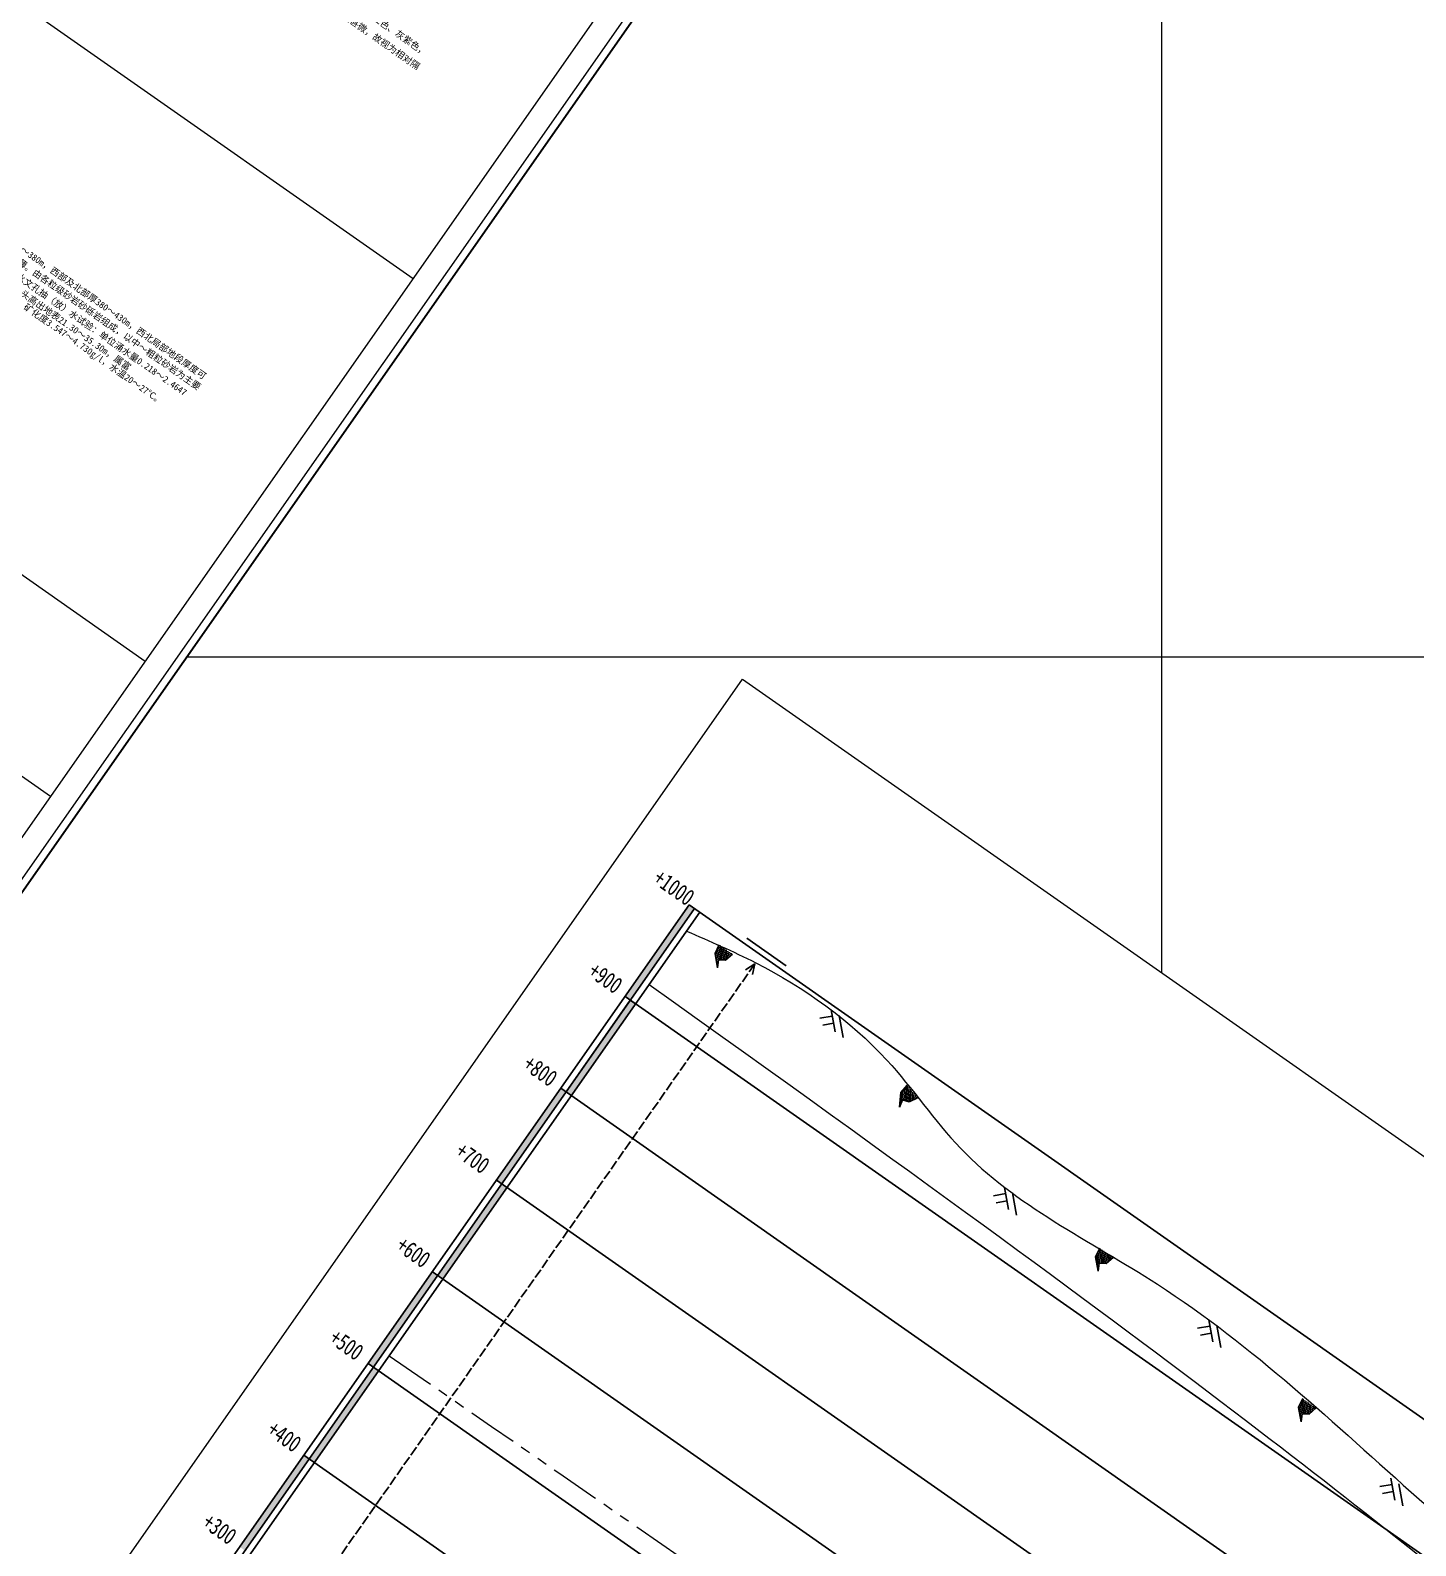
# Model space of a CAD drawing. Header units: inches. Extents: x 36473197 to 36486087, y 3899343 to 3911260.
# Drawn here: x 36474295 to 36475158, y 3905447 to 3906390 of the extents above; entities that cross this region are included whole.
import ezdxf

# ---------------------------------------------------------------- set-up
doc = ezdxf.new("R2010")
doc.units = ezdxf.units.IN
doc.header["$MEASUREMENT"] = 0
doc.linetypes.add('ACAD_ISO02W100', pattern=[15, 12, -3])
doc.linetypes.add('PHANTOM2', pattern=[1.25, 0.625, -0.125, 0.125, -0.125, 0.125, -0.125])
doc.layers.get('0').update_dxf_attribs({"lineweight": 0})
for name, color, linetype, lineweight in [('图例区', 7, 'Continuous', 0), ('图形修饰', 7, 'Continuous', 0), ('经纬网', 7, 'Continuous', 0), ('综合柱状', 7, 'Continuous', 0)]:
    doc.layers.add(name, color=color, linetype=linetype, lineweight=lineweight)
doc.styles.add('HZ', font='simfang.ttf', dxfattribs={"width": 0.7})
doc.styles.add('宋体', font='SIMSUN.TTC')
doc.linetypes.add('ZIGZAG', pattern='A,0.00254,-5.08,[131,ltypeshp.shx,S=5.08,R=0,X=-5.08,Y=0],-10.16,[131,ltypeshp.shx,S=5.08,R=180,X=5.08,Y=0],-5.08', length=20.32254)

msp = doc.modelspace()

# ---------------------------------------------------------------- hatches: boundary and pattern name
for points in [[(36474705.85, 3905845.69), (36474709.11, 3905843.41), (36474669.1, 3905786.28), (36474665.85, 3905788.56)], [(36474705.85, 3905845.69), (36474709.11, 3905843.41), (36474669.1, 3905786.28), (36474665.85, 3905788.56)], [(36474705.85, 3905845.69), (36474709.11, 3905843.41), (36474669.1, 3905786.28), (36474665.85, 3905788.56)], [(36474705.85, 3905845.69), (36474709.11, 3905843.41), (36474669.1, 3905786.28), (36474665.85, 3905788.56)], [(36474705.85, 3905845.69), (36474709.11, 3905843.41), (36474669.1, 3905786.28), (36474665.85, 3905788.56)], [(36474669.1, 3905786.28), (36474672.36, 3905784), (36474632.36, 3905726.88), (36474629.11, 3905729.16)], [(36474669.1, 3905786.28), (36474672.36, 3905784), (36474632.36, 3905726.88), (36474629.11, 3905729.16)], [(36474669.1, 3905786.28), (36474672.36, 3905784), (36474632.36, 3905726.88), (36474629.11, 3905729.16)], [(36474669.1, 3905786.28), (36474672.36, 3905784), (36474632.36, 3905726.88), (36474629.11, 3905729.16)], [(36474669.1, 3905786.28), (36474672.36, 3905784), (36474632.36, 3905726.88), (36474629.11, 3905729.16)], [(36474625.84, 3905731.43), (36474629.1, 3905729.15), (36474589.1, 3905672.02), (36474585.84, 3905674.3)], [(36474589.1, 3905672.02), (36474592.36, 3905669.74), (36474552.36, 3905612.62), (36474549.1, 3905614.9)], [(36474545.83, 3905617.18), (36474549.09, 3905614.89), (36474509.09, 3905557.76), (36474505.83, 3905560.05)], [(36474509.09, 3905557.76), (36474512.35, 3905555.48), (36474472.35, 3905498.36), (36474469.09, 3905500.64)], [(36474465.83, 3905502.92), (36474469.09, 3905500.64), (36474429.08, 3905443.51), (36474425.82, 3905445.79)]]:
    msp.add_hatch(color=7).paths.add_polyline_path(points)
at = {"linetype": 'Continuous'}
h = msp.add_hatch(dxfattribs=at)
h.set_pattern_fill('ANSI31', color=256, scale=6.974288, angle=-35.00092, style=0)
h.set_pattern_definition([(99.99908, (36474086.4241, 3904050.03186), (0.8585441, 0.15137024), [])])
h.paths.add_polyline_path([(36474724.49, 3905820.84), (36474732.81, 3905815.01), (36474728.48, 3905811.19), (36474724.07, 3905811.39), (36474723.49, 3905806.43), (36474721.91, 3905815.38)])
h = msp.add_hatch(dxfattribs=at)
h.set_pattern_fill('ANSI31', color=256, scale=6.974288, angle=-50.20941, style=0)
h.set_pattern_definition([(84.79059, (36473761.3179, 3904191.915), (0.86818514, -0.0791548), [])])
h.paths.add_polyline_path([(36474841.58, 3905733.32), (36474848.07, 3905725.52), (36474842.89, 3905722.97), (36474838.69, 3905724.31), (36474836.83, 3905719.68), (36474837.65, 3905728.73)])
h = msp.add_hatch(dxfattribs=at)
h.set_pattern_fill('ANSI31', color=256, scale=6.974288, angle=-35.00092, style=0)
h.set_pattern_definition([(99.99908, (36474323.42194, 3903861.0529), (0.8585441, 0.15137024), [])])
h.paths.add_polyline_path([(36474961.49, 3905631.86), (36474969.8, 3905626.04), (36474965.47, 3905622.21), (36474961.07, 3905622.41), (36474960.49, 3905617.45), (36474958.9, 3905626.4)])
h = msp.add_hatch(dxfattribs=at)
h.set_pattern_fill('ANSI31', color=256, scale=6.974288, angle=-35.00092, style=0)
h.set_pattern_definition([(99.99908, (36474449.9524, 3903767.3125), (0.8585441, 0.15137024), [])])
h.paths.add_polyline_path([(36475088.02, 3905538.12), (36475096.33, 3905532.3), (36475092, 3905528.47), (36475087.6, 3905528.67), (36475087.02, 3905523.71), (36475085.43, 3905532.66)])

# ---------------------------------------------------------------- linework, layer by layer
at = {"color": 7, "lineweight": -3}
for p, q in [((36474705.85, 3905845.69, 9999), (36474305.81, 3905274.4, 9999)), ((36474709.11, 3905843.41, 9999), (36474309.07, 3905272.12, 9999)), ((36474712.37, 3905841.13, 9999), (36474312.33, 3905269.84, 9999))]:
    msp.add_line(p, q, dxfattribs=at)
at = {"color": 250, "lineweight": -3}
for p, q in [((36474705.85, 3905845.69, 9999), (36476556.39, 3904549.89, 9999)), ((36474705.85, 3905845.69, 9999), (36476556.39, 3904549.89, 9999)), ((36474705.85, 3905845.69, 9999), (36476220.26, 3904785.26, 9999)), ((36474665.85, 3905788.56, 9999), (36477476.24, 3903820.64, 9999)), ((36474625.84, 3905731.43, 9999), (36477436.23, 3903763.51, 9999)), ((36474585.84, 3905674.3, 9999), (36477396.23, 3903706.38, 9999)), ((36474545.83, 3905617.18, 9999), (36477356.22, 3903649.25, 9999)), ((36474505.83, 3905560.05, 9999), (36477316.22, 3903592.12, 9999)), ((36474465.83, 3905502.92, 9999), (36477276.22, 3903534.99, 9999))]:
    msp.add_line(p, q, dxfattribs=at)
at = {"lineweight": -3}
msp.add_line((36474741.64, 3905824.96, 9999), (36474766.25, 3905807.74, 9999), dxfattribs=at)
at = {"linetype": 'Continuous', "lineweight": -3}
for p, q in [((36474721.91, 3905815.38, 9999), (36474724.49, 3905820.84, 9999)), ((36474723.49, 3905806.43, 9999), (36474721.91, 3905815.38, 9999)), ((36474724.07, 3905811.39, 9999), (36474723.49, 3905806.43, 9999)), ((36474728.48, 3905811.19, 9999), (36474724.07, 3905811.39, 9999)), ((36474732.81, 3905815.01, 9999), (36474728.48, 3905811.19, 9999)), ((36474794.26, 3905780.3, 9999), (36474796.68, 3905766.57, 9999)), ((36474794.95, 3905776.39, 9999), (36474787.27, 3905775.04, 9999)), ((36474795.74, 3905771.92, 9999), (36474789.01, 3905770.73, 9999)), ((36474799.25, 3905776.81, 9999), (36474801.67, 3905763.07, 9999)), ((36474837.65, 3905728.73, 9999), (36474841.58, 3905733.32, 9999)), ((36474836.83, 3905719.68, 9999), (36474837.65, 3905728.73, 9999)), ((36474838.69, 3905724.31, 9999), (36474836.83, 3905719.68, 9999)), ((36474842.89, 3905722.97, 9999), (36474838.69, 3905724.31, 9999)), ((36474848.07, 3905725.52, 9999), (36474842.89, 3905722.97, 9999)), ((36474902.98, 3905665.82, 9999), (36474895.3, 3905664.46, 9999)), ((36474902.29, 3905669.73, 9999), (36474904.71, 3905655.99, 9999)), ((36474907.28, 3905666.23, 9999), (36474909.7, 3905652.5, 9999)), ((36474903.77, 3905661.34, 9999), (36474897.03, 3905660.16, 9999)), ((36474958.9, 3905626.4, 9999), (36474961.49, 3905631.86, 9999)), ((36474960.49, 3905617.45, 9999), (36474958.9, 3905626.4, 9999)), ((36474961.07, 3905622.41, 9999), (36474960.49, 3905617.45, 9999)), ((36474965.47, 3905622.21, 9999), (36474961.07, 3905622.41, 9999)), ((36474969.8, 3905626.04, 9999), (36474965.47, 3905622.21, 9999)), ((36475030.15, 3905583.31, 9999), (36475022.47, 3905581.96, 9999)), ((36475029.46, 3905587.22, 9999), (36475031.88, 3905573.48, 9999)), ((36475034.45, 3905583.73, 9999), (36475036.87, 3905569.99, 9999)), ((36475030.94, 3905578.83, 9999), (36475024.2, 3905577.65, 9999)), ((36475085.43, 3905532.66, 9999), (36475088.02, 3905538.12, 9999)), ((36475087.02, 3905523.71, 9999), (36475085.43, 3905532.66, 9999)), ((36475096.33, 3905532.3, 9999), (36475092, 3905528.47, 9999)), ((36475087.6, 3905528.67, 9999), (36475087.02, 3905523.71, 9999)), ((36475092, 3905528.47, 9999), (36475087.6, 3905528.67, 9999)), ((36475142.9, 3905488.58, 9999), (36475145.33, 3905474.84, 9999)), ((36475147.89, 3905485.08, 9999), (36475150.32, 3905471.34, 9999)), ((36475143.59, 3905484.66, 9999), (36475135.91, 3905483.31, 9999)), ((36475144.38, 3905480.19, 9999), (36475137.65, 3905479, 9999))]:
    msp.add_line(p, q, dxfattribs=at)
at = {"color": 7, "linetype": 'ACAD_ISO02W100', "lineweight": -3, "ltscale": 0.5}
msp.add_line((36474746.65, 3905808.89, 9999), (36474394.48, 3905305.96, 9999), dxfattribs=at)
at = {"color": 3, "lineweight": -3}
for q in [(36474740.97, 3905805.24, 9999), (36474745.16, 3905802.3, 9999)]:
    msp.add_line((36474746.65, 3905808.89, 9999), q, dxfattribs=at)
at = {"lineweight": 15, "flags": 128}
for points in [[(36474086.44, 3906549.05), (36474111.36, 3906531.6), (36474533.79, 3906235.8)], [(36474188.09, 3906122.77), (36474366.95, 3905997.53)], [(36474074.16, 3906077.22), (36474308.06, 3905913.43)]]:
    msp.add_lwpolyline(points, dxfattribs=at)
at = {"color": 7, "elevation": 9999}
for points in [[(36474705.85, 3905845.69), (36474709.11, 3905843.41), (36474669.1, 3905786.28), (36474665.85, 3905788.56)], [(36474669.1, 3905786.28), (36474672.36, 3905784), (36474632.36, 3905726.88), (36474629.11, 3905729.16)]]:
    msp.add_lwpolyline(points, close=True, dxfattribs=at)
at = {"color": 0}
msp.add_spline([(36474704.14, 3905829.34, 9268.89), (36474747.21, 3905809.59, 9268.89), (36474828.93, 3905748.96, 9268.89), (36474874.83, 3905694.04, 9268.89), (36474997.52, 3905609.33, 9268.89), (36475160.47, 3905475.54, 9268.89), (36475262.25, 3905392.36, 9268.89), (36475399.66, 3905294.59, 9268.89), (36475499.68, 3905212.69, 9268.89), (36475586.78, 3905155.45, 9268.89), (36475720.89, 3905086.07, 9268.89), (36475855.09, 3905052.87, 9268.89), (36475972.18, 3904989.6, 9268.89), (36476035.8, 3904950.85, 9268.89), (36476203.25, 3904842.73, 9268.89), (36476219.05, 3904833.62, 9268.89)], degree=3, dxfattribs=at)
at = {"linetype": 'ZIGZAG', "ltscale": 0.3}
msp.add_open_spline([(36474680.87, 3905796.15, 9720.03), (36475006.88, 3905563.74, 9720.03), (36475198.24, 3905412.93, 9720.03), (36475534.25, 3905125.54, 9408.37), (36475897.93, 3904941.42, 9720.03), (36476183.22, 3904733.89, 9720.03), (36476183.22, 3904733.89, 9720.03)], degree=3, knots=[2788.849211, 2788.849211, 2788.849211, 2788.849211, 3413.081413, 3835.336209, 4734.156511, 5097.209406, 5097.209406, 5097.209406, 5097.209406], dxfattribs=at)
at = {"color": 1, "linetype": 'PHANTOM2', "ltscale": 50}
msp.add_open_spline([(36474518.89, 3905564.83, 9720.03), (36474632.29, 3905486.71, 9720.03), (36474932.68, 3905278.94, 9720.03), (36475411.14, 3904933.24, 9720.03), (36475947.25, 3904612.08, 9720.03), (36476332.88, 3904300.81, 9720.03), (36476738.86, 3904046.77, 9720.03), (36477044.52, 3903822.93, 9720.03), (36477271.32, 3903657.79, 9720.03), (36477329.24, 3903615.75, 9720.03)], degree=3, knots=[190.057081, 190.057081, 190.057081, 190.057081, 782.360098, 1761.189043, 2728.380552, 3465.805885, 3888.060681, 4786.880983, 5094.703494, 5094.703494, 5094.703494, 5094.703494], dxfattribs=at)
at = {"layer": '图例区', "lineweight": 30}
msp.add_line((36474006.06, 3905447.89), (36475106.47, 3907019.38), dxfattribs=at)
at = {"layer": '图例区'}
msp.add_line((36475046.98, 3906968.68), (36474082.8, 3905591.73), dxfattribs=at)
at = {"layer": '图形修饰'}
msp.add_line((36474004.92, 3905454.37), (36475099.99, 3907018.24), dxfattribs=at)
at = {"layer": '图形修饰', "color": 7, "elevation": 9999}
msp.add_lwpolyline([(36477133.51, 3903257.95), (36474244.95, 3905280.61), (36474739.09, 3905986.29), (36477627.64, 3903963.63)], close=True, dxfattribs=at)
at = {"layer": '经纬网', "color": 7, "linetype": 'Continuous', "lineweight": 9}
for p, q in [((36475000, 3906867.33), (36475000, 3905803.59)), ((36483817.51, 3906000), (36474392.66, 3906000))]:
    msp.add_line(p, q, dxfattribs=at)

# ---------------------------------------------------------------- texts
at = {"style": 'HZ', "width": 0.75}
for s, p in [('+1000', (36474682.45, 3905859.93, 16693.62)), ('+900', (36474641.93, 3905802.06, 16693.62)), ('+800', (36474601.4, 3905744.18, 16693.62)), ('+700', (36474559.21, 3905689.87, 16693.62)), ('+600', (36474522.32, 3905631.25, 16693.62)), ('+500', (36474480.65, 3905573.57, 16693.62)), ('+400', (36474441.92, 3905516.43, 16693.62)), ('+300', (36474401.59, 3905458.83, 16693.62))]:
    msp.add_text(s, height=10.461, rotation=324.99908, dxfattribs=at).set_placement(p)
at = {"layer": '综合柱状', "style": '宋体'}
for s, p in [('灰绿色泥岩为主，夹砂质泥岩及粉～细砂岩薄层。野外调查中见有泉点7处，流量甚微，故视为相对隔', (36474327.01, 3906512.11)), ('  于泾河及其支沟中出露。泾河河谷地段厚度60～150m，西北部150～200m。岩性以紫红色、灰紫色，', (36474332.62, 3906520.12)), ('达521m以上。厚度总体变化规律为西北厚而东南薄。由各粒级砂岩砂砾岩组成，以中～粗粒砂岩为主要', (36474188.34, 3906314.06)), ('  全区遍布，区内未见出露，井田东南部厚300～380m，西部及北部厚380～430m，西北局部地段厚度可', (36474192.62, 3906320.18)), ('含水层段。据1-1、1-3、2-1、3-3、12-1、14-1等水文孔抽（放）水试验：单位涌水量0.218～2.4647', (36474183.84, 3906307.65)), ('l/s·m。渗透系数0.05471～1.08265m/d。河谷地段水头高出地表21.30～35.30m，属富', (36474179.81, 3906301.88))]:
    msp.add_text(s, height=4.1017, rotation=324.99908, dxfattribs=at).set_placement(p)
at = {"layer": '综合柱状', "insert": (36474280, 3906226.37), "char_height": 4.1017, "width": 376.1614, "attachment_point": 5, "rotation": 324.99908, "style": '宋体'}
msp.add_mtext('\\A1;水性中等～强富水含水层。水质类型Cl·SO{\\H0.5x;\\S^ 4;}－Na型，矿化度3.547～4.730g/l，水温20～27℃。', dxfattribs=at)

doc.saveas('drawing.dxf')
